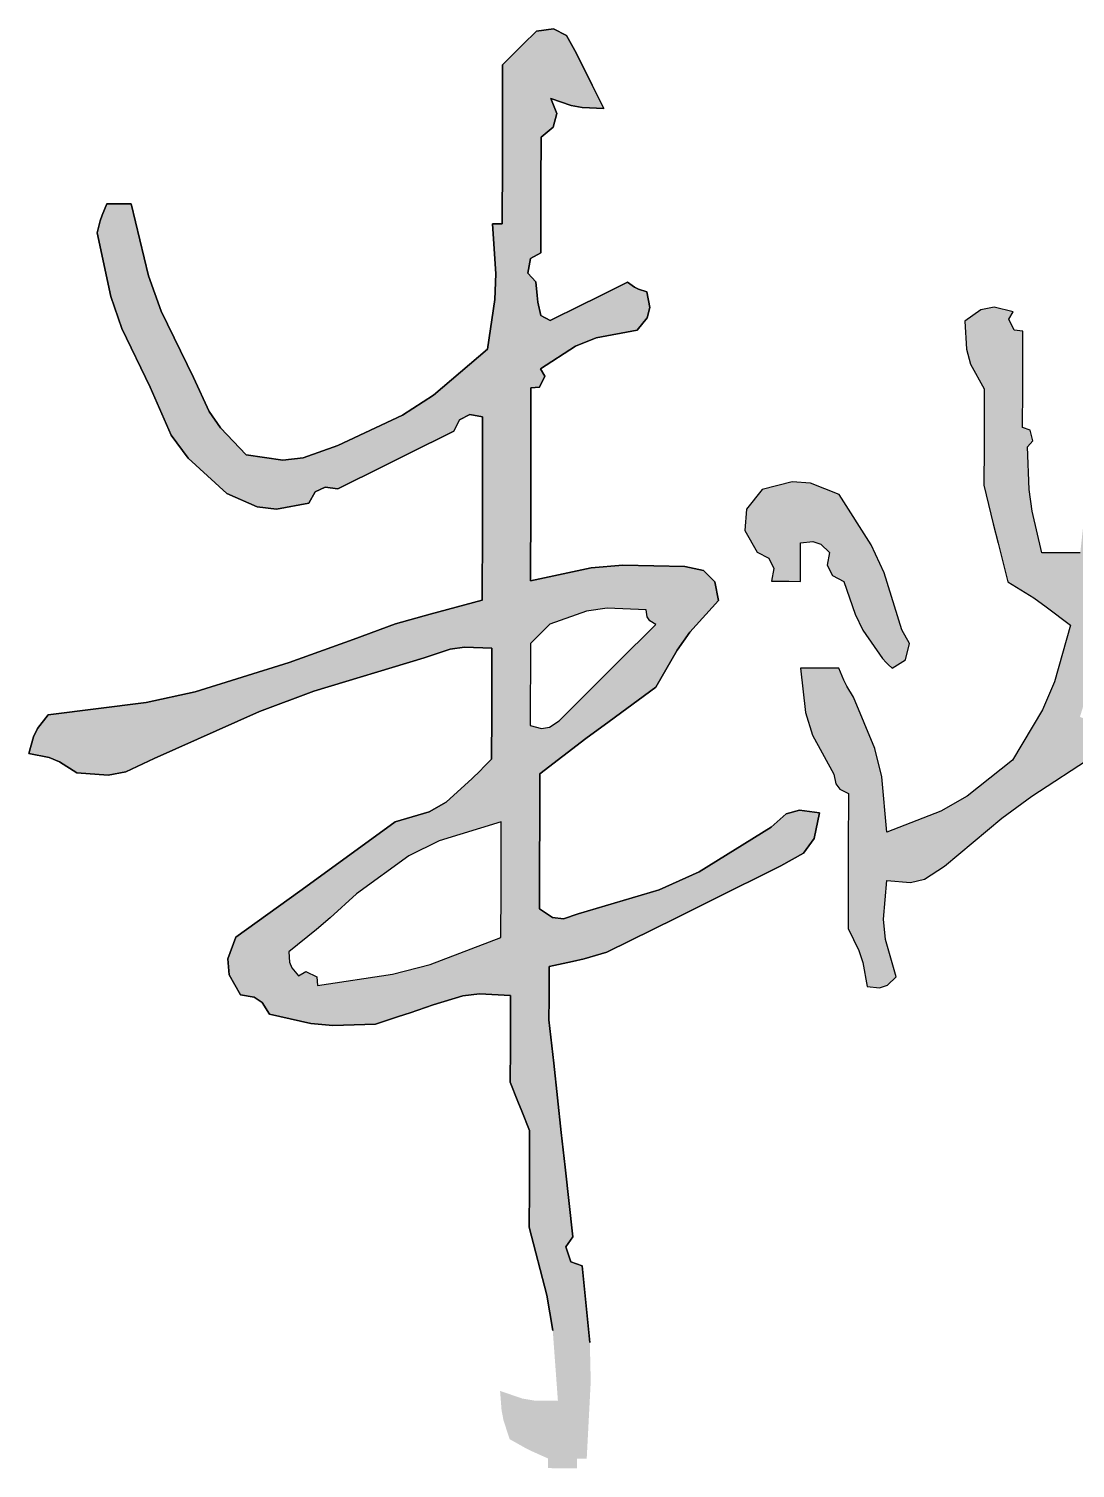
# Model space of a CAD drawing. Header units: millimetres. Extents: x -1048436 to -185795, y -983427 to 400387.
# Drawn here: x -622414 to -621805, y -362271 to -361433 of the extents above; entities that cross this region are included whole.
import ezdxf

# ---------------------------------------------------------------- set-up
doc = ezdxf.new("R2010")
doc.units = ezdxf.units.MM
doc.header["$LTSCALE"] = 500

# ---------------------------------------------------------------- blocks, each defined once
blk = doc.blocks.new('A0')
h = blk.add_hatch(color=256)
h.dxf.hatch_style = 1
h.paths.add_polyline_path([(-1069478.1916, -658888.4113), (-1069478.2354, -658888.3674), (-1069478.308, -658888.3528), (-1069478.5484, -658888.3464), (-1069478.6715, -658888.3577), (-1069478.9067, -658888.4078), (-1069478.9062, -658888.1085), (-1069478.9059, -658887.9588), (-1069478.9053, -658887.6595), (-1069478.872, -658887.656), (-1069478.8507, -658887.6135), (-1069478.8678, -658887.5847), (-1069478.7325, -658887.4971), (-1069478.6518, -658887.465), (-1069478.4933, -658887.4358), (-1069478.4542, -658887.388), (-1069478.4439, -658887.3468), (-1069478.4556, -658887.2862), (-1069478.4875, -658887.2759), (-1069478.5031, -658887.268), (-1069478.5304, -658887.2486), (-1069478.6502, -658887.3083), (-1069478.7101, -658887.3381), (-1069478.83, -658887.3977), (-1069478.8449, -658887.3902), (-1069478.8524, -658887.3864), (-1069478.8674, -658887.3789), (-1069478.8779, -658887.3271), (-1069478.8816, -658887.3007), (-1069478.8858, -658887.2479), (-1069478.9168, -658887.2146), (-1069478.9071, -658887.1571), (-1069478.8669, -658887.1357), (-1069478.8666, -658886.9561), (-1069478.8664, -658886.8663), (-1069478.866, -658886.6868), (-1069478.8184, -658886.6475), (-1069478.805, -658886.5943), (-1069478.8283, -658886.5372), (-1069478.7492, -658886.5643), (-1069478.7062, -658886.5721), (-1069478.6226, -658886.575), (-1069478.6674, -658886.4851), (-1069478.6897, -658886.4402), (-1069478.7344, -658886.3503), (-1069478.7668, -658886.2917), (-1069478.8176, -658886.2662), (-1069478.884, -658886.2752), (-1069478.9364, -658886.3274), (-1069478.9627, -658886.3536), (-1069479.0152, -658886.4059), (-1069479.0156, -658886.6528), (-1069479.0159, -658886.7763), (-1069479.0163, -658887.0232), (-1069479.0313, -658887.0232), (-1069479.0388, -658887.0232), (-1069479.0538, -658887.0231), (-1069479.0408, -658887.2174), (-1069479.0448, -658887.3169), (-1069479.0734, -658887.5095), (-1069479.2839, -658887.6881), (-1069479.4041, -658887.7653), (-1069479.654, -658887.8825), (-1069479.7886, -658887.9309), (-1069479.868, -658887.9391), (-1069480.0096, -658887.9193), (-1069480.1102, -658887.8144), (-1069480.1534, -658887.7513), (-1069480.2148, -658887.6196), (-1069480.3398, -658887.3619), (-1069480.3893, -658887.224), (-1069480.4567, -658886.9456), (-1069480.4941, -658886.9455), (-1069480.5128, -658886.9455), (-1069480.5502, -658886.9454), (-1069480.5685, -658886.9891), (-1069480.5761, -658887.0118), (-1069480.5878, -658887.0576), (-1069480.5352, -658887.3053), (-1069480.4931, -658887.4285), (-1069480.3832, -658887.6566), (-1069480.3006, -658887.8427), (-1069480.2357, -658887.9323), (-1069480.0847, -658888.0688), (-1069479.9678, -658888.1212), (-1069479.8927, -658888.1302), (-1069479.7667, -658888.1068), (-1069479.742, -658888.0631), (-1069479.7041, -658888.0443), (-1069479.6544, -658888.0509), (-1069479.4746, -658887.9614), (-1069479.3847, -658887.9167), (-1069479.205, -658887.8273), (-1069479.1821, -658887.7826), (-1069479.142, -658887.7627), (-1069479.0926, -658887.7714), (-1069479.0931, -658888.0557), (-1069479.0934, -658888.1979), (-1069479.094, -658888.4822), (-1069479.2289, -658888.5186), (-1069479.2963, -658888.5372), (-1069479.4309, -658888.5751), (-1069479.5952, -658888.6359), (-1069479.6776, -658888.6657), (-1069479.8427, -658888.724), (-1069480.2084, -658888.8384), (-1069480.3984, -658888.8798), (-1069480.7785, -658888.928), (-1069480.8195, -658888.9809), (-1069480.8356, -658889.0131), (-1069480.8536, -658889.0775), (-1069480.7746, -658889.0936), (-1069480.7348, -658889.1096), (-1069480.6667, -658889.1527), (-1069480.5452, -658889.1614), (-1069480.4776, -658889.1489), (-1069480.3673, -658889.0972), (-1069479.9585, -658888.915), (-1069479.7472, -658888.8362), (-1069479.3189, -658888.7063), (-1069479.2184, -658888.673), (-1069479.1626, -658888.6652), (-1069479.0569, -658888.6694), (-1069479.0572, -658888.8415), (-1069479.0574, -658888.9276), (-1069479.0577, -658889.0997), (-1069479.0877, -658889.1295), (-1069479.1027, -658889.1445), (-1069479.1327, -658889.1744), (-1069479.2346, -658889.2665), (-1069479.3006, -658889.3034), (-1069479.4323, -658889.3421), (-1069479.6788, -658889.5224), (-1069479.8024, -658889.612), (-1069480.0506, -658889.7899), (-1069480.0811, -658889.8747), (-1069480.0761, -658889.9358), (-1069480.0323, -658890.0145), (-1069479.979, -658890.0228), (-1069479.9482, -658890.0434), (-1069479.9202, -658890.0895), (-1069479.7586, -658890.1246), (-1069479.6739, -658890.1324), (-1069479.5087, -658890.1277), (-1069479.4188, -658890.098), (-1069479.3739, -658890.0831), (-1069479.284, -658890.0533), (-1069479.1689, -658890.0172), (-1069479.1051, -658890.0094), (-1069478.9847, -658890.0165), (-1069478.9849, -658890.1512), (-1069478.985, -658890.2185), (-1069478.9853, -658890.3532), (-1069478.9555, -658890.4281), (-1069478.9406, -658890.4655), (-1069478.9108, -658890.5404), (-1069478.9111, -658890.6901), (-1069478.9113, -658890.7649), (-1069478.9115, -658890.9146), (-1069478.8431, -658891.179), (-1069478.8206, -658891.3159), (-1069478.8006, -658891.5883), (-1069478.8916, -658891.588), (-1069478.9389, -658891.58), (-1069479.025, -658891.5504), (-1069479.0191, -658891.6265), (-1069479.0115, -658891.665), (-1069478.9879, -658891.7376), (-1069478.9296, -658891.7703), (-1069478.8995, -658891.7854), (-1069478.8384, -658891.8127), (-1069478.8385, -658891.8501), (-1069478.7263, -658891.8503), (-1069478.7262, -658891.8129), (-1069478.7112, -658891.8129), (-1069478.7037, -658891.8129), (-1069478.6888, -658891.813), (-1069478.6732, -658891.514), (-1069478.6767, -658891.3626), (-1069478.706, -658891.0646), (-1069478.7509, -658891.0494), (-1069478.7701, -658890.9913), (-1069478.7432, -658890.9523), (-1069478.7727, -658890.6829), (-1069478.7874, -658890.5482), (-1069478.8168, -658890.2787), (-1069478.8241, -658890.2113), (-1069478.8278, -658890.1777), (-1069478.8352, -658890.1103), (-1069478.835, -658890.028), (-1069478.8349, -658889.9868), (-1069478.8348, -658889.9045), (-1069478.7443, -658889.8851), (-1069478.6993, -658889.8739), (-1069478.6102, -658889.8488), (-1069478.3405, -658889.7147), (-1069478.2057, -658889.6476), (-1069477.9361, -658889.5134), (-1069477.8473, -658889.4637), (-1069477.8063, -658889.4076), (-1069477.786, -658889.3079), (-1069477.8634, -658889.2971), (-1069477.9144, -658889.3123), (-1069477.9732, -658889.3637), (-1069478.2519, -658889.5371), (-1069478.4072, -658889.6066), (-1069478.7221, -658889.699), (-1069478.779, -658889.7191), (-1069478.8217, -658889.7137), (-1069478.8718, -658889.68), (-1069478.8714, -658889.4704), (-1069478.8712, -658889.3657), (-1069478.8708, -658889.1561), (-1069478.6922, -658889.02), (-1069478.6023, -658888.9529), (-1069478.4211, -658888.8203), (-1069478.3385, -658888.6762), (-1069478.2886, -658888.6074), (-1069478.1773, -658888.484)])
h.paths.add_polyline_path([(-1069478.8322, -658888.5763), (-1069478.6898, -658888.5253), (-1069478.6091, -658888.5134), (-1069478.458, -658888.5209), (-1069478.4544, -658888.5476), (-1069478.4439, -658888.5634), (-1069478.4207, -658888.5771), (-1069478.5706, -658888.7264), (-1069478.6456, -658888.8011), (-1069478.7955, -658888.9505), (-1069478.8331, -658888.9761), (-1069478.864, -658888.9812), (-1069478.9078, -658888.969), (-1069478.9076, -658888.8418), (-1069478.9075, -658888.7782), (-1069478.9072, -658888.651), (-1069478.8772, -658888.6211), (-1069478.8622, -658888.6062)], flags=16)
h.paths.add_polyline_path([(-1069479.0208, -658889.3429), (-1069479.0211, -658889.5225), (-1069479.0213, -658889.6123), (-1069479.0216, -658889.7919), (-1069479.2966, -658889.8961), (-1069479.4421, -658889.9341), (-1069479.7329, -658889.9776), (-1069479.7364, -658889.9444), (-1069479.7788, -658889.923), (-1069479.8076, -658889.9401), (-1069479.8334, -658889.9091), (-1069479.8424, -658889.8867), (-1069479.8449, -658889.8465), (-1069479.7372, -658889.7602), (-1069479.6846, -658889.7154), (-1069479.5825, -658889.6225), (-1069479.3795, -658889.4749), (-1069479.2609, -658889.4159)], flags=16)
h = blk.add_hatch(color=256)
h.dxf.hatch_style = 1
h.paths.add_polyline_path([(-1069475.7465, -658889.0873), (-1069475.7871, -658889.0409), (-1069475.7979, -658888.9976), (-1069475.7836, -658888.9376), (-1069475.7535, -658888.8778), (-1069475.7385, -658888.8479), (-1069475.7085, -658888.788), (-1069475.6608, -658888.7833), (-1069475.6207, -658888.8155), (-1069475.6151, -658888.8631), (-1069475.5686, -658889.0238), (-1069475.5289, -658889.1035), (-1069475.4287, -658889.2376), (-1069475.429, -658889.3872), (-1069475.4291, -658889.4621), (-1069475.4294, -658889.6117), (-1069475.3962, -658889.6154), (-1069475.375, -658889.6579), (-1069475.3922, -658889.6866), (-1069475.3473, -658889.6867), (-1069475.3248, -658889.6867), (-1069475.2799, -658889.6868), (-1069475.2345, -658889.544), (-1069475.2301, -658889.4594), (-1069475.2605, -658889.3127), (-1069475.3209, -658889.0741), (-1069475.3625, -658888.9561), (-1069475.4652, -658888.7324), (-1069475.5175, -658888.6799), (-1069475.5436, -658888.6537), (-1069475.5959, -658888.6012), (-1069475.6726, -658888.5948), (-1069475.729, -658888.626), (-1069475.7644, -658888.6944), (-1069475.8267, -658888.8211), (-1069475.865, -658888.8822), (-1069475.9521, -658888.9934), (-1069476.0712, -658889.0298), (-1069476.1314, -658889.0683), (-1069476.2143, -658889.1612), (-1069476.2917, -658889.1504), (-1069476.3426, -658889.1656), (-1069476.4015, -658889.217), (-1069476.4329, -658889.2216), (-1069476.4622, -658889.1922), (-1069476.4575, -658889.1608), (-1069476.4091, -658889.076), (-1069476.4153, -658888.9941), (-1069476.4757, -658888.9175), (-1069476.4981, -658888.895), (-1069476.5093, -658888.8838), (-1069476.5317, -658888.8613), (-1069476.5896, -658888.8399), (-1069476.6403, -658888.8525), (-1069476.6815, -658888.8984), (-1069476.6986, -658888.9349), (-1069476.7376, -658888.9504), (-1069476.7751, -658888.9357), (-1069476.702, -658888.6957), (-1069476.6643, -658888.576), (-1069476.5869, -658888.3374), (-1069476.5038, -658888.2634), (-1069476.4655, -658888.2214), (-1069476.3994, -658888.132), (-1069476.3759, -658887.9702), (-1069476.3525, -658887.8888), (-1069476.2864, -658887.7393), (-1069476.286, -658887.5298), (-1069476.2858, -658887.425), (-1069476.2854, -658887.2155), (-1069476.312, -658887.1786), (-1069476.3604, -658887.1704), (-1069476.3976, -658887.1966), (-1069476.4173, -658887.2203), (-1069476.444, -658887.2269), (-1069476.4725, -658887.2151), (-1069476.5017, -658887.319), (-1069476.5377, -658887.3727), (-1069476.6226, -658887.4394), (-1069476.6446, -658887.651), (-1069476.6638, -658887.7569), (-1069476.7171, -658887.963), (-1069476.7476, -658888.0961), (-1069476.759, -658888.1639), (-1069476.7739, -658888.2996), (-1069476.8337, -658888.2995), (-1069476.8637, -658888.2994), (-1069476.9235, -658888.2993), (-1069476.9603, -658888.1373), (-1069476.9716, -658888.0536), (-1069476.9789, -658887.8876), (-1069476.9583, -658887.8646), (-1069476.9685, -658887.8235), (-1069476.9974, -658887.8128), (-1069476.9971, -658887.6631), (-1069476.997, -658887.5883), (-1069476.9967, -658887.4386), (-1069477.03, -658887.435), (-1069477.0511, -658887.3925), (-1069477.034, -658887.3637), (-1069477.1082, -658887.346), (-1069477.1592, -658887.3561), (-1069477.2211, -658887.4008), (-1069477.2156, -658887.5096), (-1069477.1992, -658887.5673), (-1069477.1468, -658887.6628), (-1069477.1471, -658887.8125), (-1069477.1472, -658887.8873), (-1069477.1475, -658888.037), (-1069477.1113, -658888.187), (-1069477.0928, -658888.2618), (-1069477.0547, -658888.4113), (-1069476.9545, -658888.4743), (-1069476.9058, -658888.5082), (-1069476.8118, -658888.5802), (-1069476.8733, -658888.7997), (-1069476.92, -658888.9081), (-1069477.0373, -658889.1035), (-1069477.2132, -658889.2432), (-1069477.315, -658889.3017), (-1069477.5243, -658889.3832), (-1069477.5442, -658889.1682), (-1069477.5714, -658889.0586), (-1069477.6542, -658888.8592), (-1069477.6798, -658888.816), (-1069477.6911, -658888.7933), (-1069477.7101, -658888.7468), (-1069477.77, -658888.7467), (-1069477.7999, -658888.7466), (-1069477.8598, -658888.7465), (-1069477.8403, -658888.9182), (-1069477.8123, -658889.0067), (-1069477.7296, -658889.1583), (-1069477.7228, -658889.1951), (-1069477.707, -658889.2163), (-1069477.6736, -658889.2333), (-1069477.674, -658889.4428), (-1069477.6742, -658889.5476), (-1069477.6746, -658889.7571), (-1069477.633, -658889.8421), (-1069477.6176, -658889.8887), (-1069477.6002, -658889.9817), (-1069477.5532, -658889.9871), (-1069477.5224, -658889.9769), (-1069477.4879, -658889.9445), (-1069477.5291, -658889.7998), (-1069477.5369, -658889.7202), (-1069477.5246, -658889.5703), (-1069477.4324, -658889.578), (-1069477.3779, -658889.5645), (-1069477.3, -658889.5146), (-1069477.0786, -658889.3291), (-1069476.9616, -658889.2426), (-1069476.7193, -658889.0854), (-1069476.6865, -658889.1142), (-1069476.6666, -658889.1262), (-1069476.6258, -658889.1417), (-1069476.6511, -658889.2459), (-1069476.6753, -658889.2982), (-1069476.7385, -658889.3847), (-1069476.7562, -658889.459), (-1069476.7461, -658889.51), (-1069476.7015, -658889.5719), (-1069476.6234, -658889.5744), (-1069476.5783, -658889.5609), (-1069476.5143, -658889.5161), (-1069476.4185, -658889.4408), (-1069476.373, -658889.3993), (-1069476.2894, -658889.3107), (-1069476.2445, -658889.3108), (-1069476.2221, -658889.3109), (-1069476.1772, -658889.311), (-1069476.1687, -658889.3604), (-1069476.1887, -658889.4004), (-1069476.2335, -658889.4231), (-1069476.325, -658889.5863), (-1069476.3833, -658889.6637), (-1069476.5148, -658889.7967), (-1069476.5268, -658889.8572), (-1069476.5166, -658889.8985), (-1069476.4777, -658889.9464), (-1069476.4477, -658889.9536), (-1069476.426, -658889.9482), (-1069476.4028, -658889.9279), (-1069476.2154, -658889.7412), (-1069476.1217, -658889.6478), (-1069475.9343, -658889.4611), (-1069475.8356, -658889.3259), (-1069475.796, -658889.2471)])
h.paths.add_polyline_path([(-1069476.4741, -658888.0383), (-1069476.504, -658888.0382), (-1069476.519, -658888.0382), (-1069476.5489, -658888.0381), (-1069476.5459, -658887.8729), (-1069476.5382, -658887.7896), (-1069476.5107, -658887.6266), (-1069476.4762, -658887.5942), (-1069476.4454, -658887.584), (-1069476.3984, -658887.5894), (-1069476.4147, -658887.7708), (-1069476.43, -658887.8616)], flags=16)
h = blk.add_hatch(color=256)
h.dxf.hatch_style = 1
h.paths.add_polyline_path([(-1069477.7088, -658888.0733), (-1069477.8201, -658888.0286), (-1069477.892, -658888.0239), (-1069478.0081, -658888.0541), (-1069478.0693, -658888.13), (-1069478.0758, -658888.2126), (-1069478.0273, -658888.2972), (-1069477.9826, -658888.3201), (-1069477.9627, -658888.3601), (-1069477.9714, -658888.4096), (-1069477.9265, -658888.4097), (-1069477.904, -658888.4097), (-1069477.8591, -658888.4098), (-1069477.859, -658888.3499), (-1069477.859, -658888.32), (-1069477.8588, -658888.2601), (-1069477.8118, -658888.2549), (-1069477.781, -658888.2652), (-1069477.7467, -658888.2977), (-1069477.7553, -658888.3472), (-1069477.7354, -658888.3872), (-1069477.6908, -658888.4101), (-1069477.6478, -658888.5369), (-1069477.6169, -658888.599), (-1069477.5417, -658888.7097), (-1069477.5267, -658888.7247), (-1069477.5193, -658888.7322), (-1069477.5043, -658888.7472), (-1069477.4522, -658888.7141), (-1069477.4365, -658888.6514), (-1069477.4666, -658888.5976), (-1069477.5344, -658888.3768), (-1069477.5846, -658888.2681)])
for p, q in [((-1069478.884, -658886.2752), (-1069478.9364, -658886.3274)), ((-1069478.9364, -658886.3274), (-1069478.884, -658886.2752)), ((-1069478.8176, -658886.2662), (-1069478.884, -658886.2752)), ((-1069478.884, -658886.2752), (-1069478.8176, -658886.2662)), ((-1069478.7668, -658886.2917), (-1069478.8176, -658886.2662)), ((-1069478.8176, -658886.2662), (-1069478.7668, -658886.2917)), ((-1069478.7344, -658886.3503), (-1069478.7668, -658886.2917)), ((-1069478.7668, -658886.2917), (-1069478.7344, -658886.3503)), ((-1069478.9627, -658886.3536), (-1069479.0152, -658886.4059)), ((-1069479.0152, -658886.4059), (-1069478.9627, -658886.3536)), ((-1069478.9364, -658886.3274), (-1069478.9627, -658886.3536)), ((-1069478.9627, -658886.3536), (-1069478.9364, -658886.3274)), ((-1069478.6897, -658886.4402), (-1069478.7344, -658886.3503)), ((-1069478.7344, -658886.3503), (-1069478.6897, -658886.4402)), ((-1069479.0152, -658886.4059), (-1069479.0156, -658886.6528)), ((-1069479.0156, -658886.6528), (-1069479.0152, -658886.4059)), ((-1069478.6674, -658886.4851), (-1069478.6897, -658886.4402)), ((-1069478.6897, -658886.4402), (-1069478.6674, -658886.4851)), ((-1069478.6226, -658886.575), (-1069478.6674, -658886.4851)), ((-1069478.6674, -658886.4851), (-1069478.6226, -658886.575)), ((-1069478.805, -658886.5943), (-1069478.8283, -658886.5372)), ((-1069478.8283, -658886.5372), (-1069478.7492, -658886.5643)), ((-1069478.7492, -658886.5643), (-1069478.8283, -658886.5372)), ((-1069478.8283, -658886.5372), (-1069478.805, -658886.5943)), ((-1069478.8184, -658886.6475), (-1069478.805, -658886.5943)), ((-1069478.805, -658886.5943), (-1069478.8184, -658886.6475)), ((-1069478.7492, -658886.5643), (-1069478.7062, -658886.5721)), ((-1069478.7062, -658886.5721), (-1069478.7492, -658886.5643)), ((-1069478.7062, -658886.5721), (-1069478.6226, -658886.575)), ((-1069478.6226, -658886.575), (-1069478.7062, -658886.5721)), ((-1069479.0156, -658886.6528), (-1069479.0159, -658886.7763)), ((-1069479.0159, -658886.7763), (-1069479.0156, -658886.6528)), ((-1069478.866, -658886.6868), (-1069478.8184, -658886.6475)), ((-1069478.8184, -658886.6475), (-1069478.866, -658886.6868)), ((-1069478.8664, -658886.8663), (-1069478.866, -658886.6868)), ((-1069478.866, -658886.6868), (-1069478.8664, -658886.8663)), ((-1069479.0159, -658886.7763), (-1069479.0163, -658887.0232)), ((-1069479.0163, -658887.0232), (-1069479.0159, -658886.7763)), ((-1069478.8666, -658886.9561), (-1069478.8664, -658886.8663)), ((-1069478.8664, -658886.8663), (-1069478.8666, -658886.9561)), ((-1069480.5502, -658886.9454), (-1069480.5685, -658886.9891)), ((-1069480.5685, -658886.9891), (-1069480.5502, -658886.9454)), ((-1069480.5128, -658886.9455), (-1069480.5502, -658886.9454)), ((-1069480.5502, -658886.9454), (-1069480.5128, -658886.9455)), ((-1069480.4941, -658886.9455), (-1069480.5128, -658886.9455)), ((-1069480.5128, -658886.9455), (-1069480.4941, -658886.9455)), ((-1069480.4567, -658886.9456), (-1069480.4941, -658886.9455)), ((-1069480.4941, -658886.9455), (-1069480.4567, -658886.9456)), ((-1069480.3893, -658887.224), (-1069480.4567, -658886.9456)), ((-1069480.4567, -658886.9456), (-1069480.3893, -658887.224)), ((-1069478.8669, -658887.1357), (-1069478.8666, -658886.9561)), ((-1069478.8666, -658886.9561), (-1069478.8669, -658887.1357)), ((-1069480.5761, -658887.0118), (-1069480.5878, -658887.0576)), ((-1069480.5878, -658887.0576), (-1069480.5761, -658887.0118)), ((-1069480.5685, -658886.9891), (-1069480.5761, -658887.0118)), ((-1069480.5761, -658887.0118), (-1069480.5685, -658886.9891)), ((-1069479.0388, -658887.0232), (-1069479.0538, -658887.0231)), ((-1069479.0538, -658887.0231), (-1069479.0408, -658887.2174)), ((-1069479.0408, -658887.2174), (-1069479.0538, -658887.0231)), ((-1069479.0538, -658887.0231), (-1069479.0388, -658887.0232)), ((-1069479.0313, -658887.0232), (-1069479.0388, -658887.0232)), ((-1069479.0388, -658887.0232), (-1069479.0313, -658887.0232)), ((-1069479.0163, -658887.0232), (-1069479.0313, -658887.0232)), ((-1069479.0313, -658887.0232), (-1069479.0163, -658887.0232)), ((-1069480.5878, -658887.0576), (-1069480.5352, -658887.3053)), ((-1069480.5352, -658887.3053), (-1069480.5878, -658887.0576)), ((-1069478.9071, -658887.1571), (-1069478.8669, -658887.1357)), ((-1069478.8669, -658887.1357), (-1069478.9071, -658887.1571)), ((-1069478.9168, -658887.2146), (-1069478.9071, -658887.1571)), ((-1069478.9071, -658887.1571), (-1069478.9168, -658887.2146)), ((-1069480.3398, -658887.3619), (-1069480.3893, -658887.224)), ((-1069480.3893, -658887.224), (-1069480.3398, -658887.3619)), ((-1069479.0408, -658887.2174), (-1069479.0448, -658887.3169)), ((-1069479.0448, -658887.3169), (-1069479.0408, -658887.2174)), ((-1069478.8858, -658887.2479), (-1069478.9168, -658887.2146)), ((-1069478.9168, -658887.2146), (-1069478.8858, -658887.2479)), ((-1069478.8816, -658887.3007), (-1069478.8858, -658887.2479)), ((-1069478.8858, -658887.2479), (-1069478.8816, -658887.3007)), ((-1069478.5304, -658887.2486), (-1069478.6502, -658887.3083)), ((-1069478.6502, -658887.3083), (-1069478.5304, -658887.2486)), ((-1069478.5031, -658887.268), (-1069478.5304, -658887.2486)), ((-1069478.5304, -658887.2486), (-1069478.5031, -658887.268)), ((-1069480.5352, -658887.3053), (-1069480.4931, -658887.4285)), ((-1069480.4931, -658887.4285), (-1069480.5352, -658887.3053)), ((-1069479.0448, -658887.3169), (-1069479.0734, -658887.5095)), ((-1069479.0734, -658887.5095), (-1069479.0448, -658887.3169)), ((-1069478.8779, -658887.3271), (-1069478.8816, -658887.3007)), ((-1069478.8816, -658887.3007), (-1069478.8779, -658887.3271)), ((-1069478.6502, -658887.3083), (-1069478.7101, -658887.3381)), ((-1069478.7101, -658887.3381), (-1069478.6502, -658887.3083)), ((-1069478.4875, -658887.2759), (-1069478.5031, -658887.268)), ((-1069478.5031, -658887.268), (-1069478.4875, -658887.2759)), ((-1069478.4556, -658887.2862), (-1069478.4875, -658887.2759)), ((-1069478.4875, -658887.2759), (-1069478.4556, -658887.2862)), ((-1069478.4439, -658887.3468), (-1069478.4556, -658887.2862)), ((-1069478.4556, -658887.2862), (-1069478.4439, -658887.3468)), ((-1069480.2148, -658887.6196), (-1069480.3398, -658887.3619)), ((-1069480.3398, -658887.3619), (-1069480.2148, -658887.6196)), ((-1069478.8674, -658887.3789), (-1069478.8779, -658887.3271)), ((-1069478.8779, -658887.3271), (-1069478.8674, -658887.3789)), ((-1069478.8524, -658887.3864), (-1069478.8674, -658887.3789)), ((-1069478.8674, -658887.3789), (-1069478.8524, -658887.3864)), ((-1069478.7101, -658887.3381), (-1069478.83, -658887.3977)), ((-1069478.83, -658887.3977), (-1069478.7101, -658887.3381)), ((-1069478.4542, -658887.388), (-1069478.4439, -658887.3468)), ((-1069478.4439, -658887.3468), (-1069478.4542, -658887.388)), ((-1069477.1592, -658887.3561), (-1069477.2211, -658887.4008)), ((-1069477.1082, -658887.346), (-1069477.1592, -658887.3561)), ((-1069477.034, -658887.3637), (-1069477.1082, -658887.346)), ((-1069477.0511, -658887.3925), (-1069477.034, -658887.3637)), ((-1069480.4931, -658887.4285), (-1069480.3832, -658887.6566)), ((-1069480.3832, -658887.6566), (-1069480.4931, -658887.4285)), ((-1069478.8449, -658887.3902), (-1069478.8524, -658887.3864)), ((-1069478.8524, -658887.3864), (-1069478.8449, -658887.3902)), ((-1069478.83, -658887.3977), (-1069478.8449, -658887.3902)), ((-1069478.8449, -658887.3902), (-1069478.83, -658887.3977)), ((-1069478.4933, -658887.4358), (-1069478.4542, -658887.388)), ((-1069478.4542, -658887.388), (-1069478.4933, -658887.4358)), ((-1069477.2211, -658887.4008), (-1069477.2156, -658887.5096)), ((-1069477.03, -658887.435), (-1069477.0511, -658887.3925)), ((-1069478.7325, -658887.4971), (-1069478.6518, -658887.465)), ((-1069478.6518, -658887.465), (-1069478.7325, -658887.4971)), ((-1069478.6518, -658887.465), (-1069478.4933, -658887.4358)), ((-1069478.4933, -658887.4358), (-1069478.6518, -658887.465)), ((-1069476.9967, -658887.4386), (-1069477.03, -658887.435)), ((-1069476.997, -658887.5883), (-1069476.9967, -658887.4386)), ((-1069479.0734, -658887.5095), (-1069479.2839, -658887.6881)), ((-1069479.2839, -658887.6881), (-1069479.0734, -658887.5095)), ((-1069478.8678, -658887.5847), (-1069478.7325, -658887.4971)), ((-1069478.7325, -658887.4971), (-1069478.8678, -658887.5847)), ((-1069477.2156, -658887.5096), (-1069477.1992, -658887.5673)), ((-1069478.8507, -658887.6135), (-1069478.8678, -658887.5847)), ((-1069478.8678, -658887.5847), (-1069478.8507, -658887.6135)), ((-1069477.1992, -658887.5673), (-1069477.1468, -658887.6628)), ((-1069476.9971, -658887.6631), (-1069476.997, -658887.5883)), ((-1069480.3832, -658887.6566), (-1069480.3006, -658887.8427)), ((-1069480.3006, -658887.8427), (-1069480.3832, -658887.6566)), ((-1069480.1534, -658887.7513), (-1069480.2148, -658887.6196)), ((-1069480.2148, -658887.6196), (-1069480.1534, -658887.7513)), ((-1069478.9053, -658887.6595), (-1069478.872, -658887.656)), ((-1069478.872, -658887.656), (-1069478.9053, -658887.6595)), ((-1069478.872, -658887.656), (-1069478.8507, -658887.6135)), ((-1069478.8507, -658887.6135), (-1069478.872, -658887.656)), ((-1069479.2839, -658887.6881), (-1069479.4041, -658887.7653)), ((-1069479.4041, -658887.7653), (-1069479.2839, -658887.6881)), ((-1069478.9059, -658887.9588), (-1069478.9053, -658887.6595)), ((-1069478.9053, -658887.6595), (-1069478.9059, -658887.9588)), ((-1069477.1468, -658887.6628), (-1069477.1471, -658887.8125)), ((-1069476.9974, -658887.8128), (-1069476.9971, -658887.6631)), ((-1069480.1102, -658887.8144), (-1069480.1534, -658887.7513)), ((-1069480.1534, -658887.7513), (-1069480.1102, -658887.8144)), ((-1069479.4041, -658887.7653), (-1069479.654, -658887.8825)), ((-1069479.654, -658887.8825), (-1069479.4041, -658887.7653)), ((-1069479.1821, -658887.7826), (-1069479.142, -658887.7627)), ((-1069479.142, -658887.7627), (-1069479.1821, -658887.7826)), ((-1069479.142, -658887.7627), (-1069479.0926, -658887.7714)), ((-1069479.0926, -658887.7714), (-1069479.142, -658887.7627)), ((-1069480.0096, -658887.9193), (-1069480.1102, -658887.8144)), ((-1069480.1102, -658887.8144), (-1069480.0096, -658887.9193)), ((-1069479.205, -658887.8273), (-1069479.1821, -658887.7826)), ((-1069479.1821, -658887.7826), (-1069479.205, -658887.8273)), ((-1069479.0926, -658887.7714), (-1069479.0931, -658888.0557)), ((-1069479.0931, -658888.0557), (-1069479.0926, -658887.7714)), ((-1069477.1471, -658887.8125), (-1069477.1472, -658887.8873)), ((-1069476.9685, -658887.8235), (-1069476.9974, -658887.8128)), ((-1069476.9583, -658887.8646), (-1069476.9685, -658887.8235)), ((-1069480.3006, -658887.8427), (-1069480.2357, -658887.9323)), ((-1069480.2357, -658887.9323), (-1069480.3006, -658887.8427)), ((-1069479.3847, -658887.9167), (-1069479.205, -658887.8273)), ((-1069479.205, -658887.8273), (-1069479.3847, -658887.9167)), ((-1069476.9789, -658887.8876), (-1069476.9583, -658887.8646)), ((-1069480.2357, -658887.9323), (-1069480.0847, -658888.0688)), ((-1069480.0847, -658888.0688), (-1069480.2357, -658887.9323)), ((-1069479.868, -658887.9391), (-1069480.0096, -658887.9193)), ((-1069480.0096, -658887.9193), (-1069479.868, -658887.9391)), ((-1069479.7886, -658887.9309), (-1069479.868, -658887.9391)), ((-1069479.868, -658887.9391), (-1069479.7886, -658887.9309)), ((-1069479.654, -658887.8825), (-1069479.7886, -658887.9309)), ((-1069479.7886, -658887.9309), (-1069479.654, -658887.8825)), ((-1069479.4746, -658887.9614), (-1069479.3847, -658887.9167)), ((-1069479.3847, -658887.9167), (-1069479.4746, -658887.9614)), ((-1069477.1472, -658887.8873), (-1069477.1475, -658888.037)), ((-1069476.9716, -658888.0536), (-1069476.9789, -658887.8876)), ((-1069479.6544, -658888.0509), (-1069479.4746, -658887.9614)), ((-1069479.4746, -658887.9614), (-1069479.6544, -658888.0509)), ((-1069478.9062, -658888.1085), (-1069478.9059, -658887.9588)), ((-1069478.9059, -658887.9588), (-1069478.9062, -658888.1085)), ((-1069479.742, -658888.0631), (-1069479.7041, -658888.0443)), ((-1069479.7041, -658888.0443), (-1069479.742, -658888.0631)), ((-1069479.7041, -658888.0443), (-1069479.6544, -658888.0509)), ((-1069479.6544, -658888.0509), (-1069479.7041, -658888.0443)), ((-1069477.892, -658888.0239), (-1069478.0081, -658888.0541)), ((-1069477.8201, -658888.0286), (-1069477.892, -658888.0239)), ((-1069477.7088, -658888.0733), (-1069477.8201, -658888.0286)), ((-1069477.1475, -658888.037), (-1069477.1113, -658888.187)), ((-1069480.0847, -658888.0688), (-1069479.9678, -658888.1212)), ((-1069479.9678, -658888.1212), (-1069480.0847, -658888.0688)), ((-1069479.7667, -658888.1068), (-1069479.742, -658888.0631)), ((-1069479.742, -658888.0631), (-1069479.7667, -658888.1068)), ((-1069479.0931, -658888.0557), (-1069479.0934, -658888.1979)), ((-1069479.0934, -658888.1979), (-1069479.0931, -658888.0557)), ((-1069478.0081, -658888.0541), (-1069478.0693, -658888.13)), ((-1069477.5846, -658888.2681), (-1069477.7088, -658888.0733)), ((-1069476.9603, -658888.1373), (-1069476.9716, -658888.0536)), ((-1069479.9678, -658888.1212), (-1069479.8927, -658888.1302)), ((-1069479.8927, -658888.1302), (-1069479.9678, -658888.1212)), ((-1069479.8927, -658888.1302), (-1069479.7667, -658888.1068)), ((-1069479.7667, -658888.1068), (-1069479.8927, -658888.1302)), ((-1069478.9067, -658888.4078), (-1069478.9062, -658888.1085)), ((-1069478.9062, -658888.1085), (-1069478.9067, -658888.4078)), ((-1069478.0693, -658888.13), (-1069478.0758, -658888.2126)), ((-1069476.9235, -658888.2993), (-1069476.9603, -658888.1373)), ((-1069479.0934, -658888.1979), (-1069479.094, -658888.4822)), ((-1069479.094, -658888.4822), (-1069479.0934, -658888.1979)), ((-1069478.0758, -658888.2126), (-1069478.0273, -658888.2972)), ((-1069477.1113, -658888.187), (-1069477.0928, -658888.2618)), ((-1069477.859, -658888.32), (-1069477.8588, -658888.2601)), ((-1069477.8588, -658888.2601), (-1069477.8118, -658888.2549)), ((-1069477.8118, -658888.2549), (-1069477.781, -658888.2652)), ((-1069477.781, -658888.2652), (-1069477.7467, -658888.2977)), ((-1069477.5344, -658888.3768), (-1069477.5846, -658888.2681)), ((-1069477.0928, -658888.2618), (-1069477.0547, -658888.4113)), ((-1069478.0273, -658888.2972), (-1069477.9826, -658888.3201)), ((-1069477.9826, -658888.3201), (-1069477.9627, -658888.3601)), ((-1069477.859, -658888.3499), (-1069477.859, -658888.32)), ((-1069477.7467, -658888.2977), (-1069477.7553, -658888.3472)), ((-1069476.8637, -658888.2994), (-1069476.9235, -658888.2993)), ((-1069476.8337, -658888.2995), (-1069476.8637, -658888.2994)), ((-1069476.7739, -658888.2996), (-1069476.8337, -658888.2995)), ((-1069478.6715, -658888.3577), (-1069478.9067, -658888.4078)), ((-1069478.9067, -658888.4078), (-1069478.6715, -658888.3577)), ((-1069478.5484, -658888.3464), (-1069478.6715, -658888.3577)), ((-1069478.6715, -658888.3577), (-1069478.5484, -658888.3464)), ((-1069478.308, -658888.3528), (-1069478.5484, -658888.3464)), ((-1069478.5484, -658888.3464), (-1069478.308, -658888.3528)), ((-1069478.2354, -658888.3674), (-1069478.308, -658888.3528)), ((-1069478.308, -658888.3528), (-1069478.2354, -658888.3674)), ((-1069478.1916, -658888.4113), (-1069478.2354, -658888.3674)), ((-1069478.2354, -658888.3674), (-1069478.1916, -658888.4113)), ((-1069477.9627, -658888.3601), (-1069477.9714, -658888.4096)), ((-1069477.8591, -658888.4098), (-1069477.859, -658888.3499)), ((-1069477.7553, -658888.3472), (-1069477.7354, -658888.3872)), ((-1069477.4666, -658888.5976), (-1069477.5344, -658888.3768)), ((-1069478.1773, -658888.484), (-1069478.1916, -658888.4113)), ((-1069478.1916, -658888.4113), (-1069478.1773, -658888.484)), ((-1069477.9714, -658888.4096), (-1069477.9265, -658888.4097)), ((-1069477.9265, -658888.4097), (-1069477.904, -658888.4097)), ((-1069477.904, -658888.4097), (-1069477.8591, -658888.4098)), ((-1069477.7354, -658888.3872), (-1069477.6908, -658888.4101)), ((-1069477.6908, -658888.4101), (-1069477.6478, -658888.5369)), ((-1069477.0547, -658888.4113), (-1069476.9545, -658888.4743)), ((-1069479.094, -658888.4822), (-1069479.2289, -658888.5186)), ((-1069479.2289, -658888.5186), (-1069479.094, -658888.4822)), ((-1069478.2886, -658888.6074), (-1069478.1773, -658888.484)), ((-1069478.1773, -658888.484), (-1069478.2886, -658888.6074)), ((-1069476.9545, -658888.4743), (-1069476.9058, -658888.5082)), ((-1069479.2963, -658888.5372), (-1069479.4309, -658888.5751)), ((-1069479.4309, -658888.5751), (-1069479.2963, -658888.5372)), ((-1069479.2289, -658888.5186), (-1069479.2963, -658888.5372)), ((-1069479.2963, -658888.5372), (-1069479.2289, -658888.5186)), ((-1069478.6898, -658888.5253), (-1069478.8322, -658888.5763)), ((-1069478.6091, -658888.5134), (-1069478.6898, -658888.5253)), ((-1069478.458, -658888.5209), (-1069478.6091, -658888.5134)), ((-1069478.4544, -658888.5476), (-1069478.458, -658888.5209)), ((-1069478.4439, -658888.5634), (-1069478.4544, -658888.5476)), ((-1069477.6478, -658888.5369), (-1069477.6169, -658888.599)), ((-1069476.9058, -658888.5082), (-1069476.8118, -658888.5802)), ((-1069479.4309, -658888.5751), (-1069479.5952, -658888.6359)), ((-1069479.5952, -658888.6359), (-1069479.4309, -658888.5751)), ((-1069478.8622, -658888.6062), (-1069478.8772, -658888.6211)), ((-1069478.8322, -658888.5763), (-1069478.8622, -658888.6062)), ((-1069478.5706, -658888.7264), (-1069478.4207, -658888.5771)), ((-1069478.4207, -658888.5771), (-1069478.4439, -658888.5634)), ((-1069478.3385, -658888.6762), (-1069478.2886, -658888.6074)), ((-1069478.2886, -658888.6074), (-1069478.3385, -658888.6762)), ((-1069477.6169, -658888.599), (-1069477.5417, -658888.7097)), ((-1069477.4365, -658888.6514), (-1069477.4666, -658888.5976)), ((-1069476.8118, -658888.5802), (-1069476.8733, -658888.7997)), ((-1069479.5952, -658888.6359), (-1069479.6776, -658888.6657)), ((-1069479.6776, -658888.6657), (-1069479.5952, -658888.6359)), ((-1069478.9072, -658888.651), (-1069478.9075, -658888.7782)), ((-1069478.8772, -658888.6211), (-1069478.9072, -658888.651)), ((-1069477.4522, -658888.7141), (-1069477.4365, -658888.6514)), ((-1069479.6776, -658888.6657), (-1069479.8427, -658888.724)), ((-1069479.8427, -658888.724), (-1069479.6776, -658888.6657)), ((-1069479.7472, -658888.8362), (-1069479.3189, -658888.7063)), ((-1069479.3189, -658888.7063), (-1069479.7472, -658888.8362)), ((-1069479.3189, -658888.7063), (-1069479.2184, -658888.673)), ((-1069479.2184, -658888.673), (-1069479.3189, -658888.7063)), ((-1069479.2184, -658888.673), (-1069479.1626, -658888.6652)), ((-1069479.1626, -658888.6652), (-1069479.2184, -658888.673)), ((-1069479.1626, -658888.6652), (-1069479.0569, -658888.6694)), ((-1069479.0569, -658888.6694), (-1069479.1626, -658888.6652)), ((-1069479.0569, -658888.6694), (-1069479.0572, -658888.8415)), ((-1069479.0572, -658888.8415), (-1069479.0569, -658888.6694)), ((-1069478.4211, -658888.8203), (-1069478.3385, -658888.6762)), ((-1069478.3385, -658888.6762), (-1069478.4211, -658888.8203)), ((-1069477.5417, -658888.7097), (-1069477.5267, -658888.7247)), ((-1069477.5043, -658888.7472), (-1069477.4522, -658888.7141)), ((-1069479.8427, -658888.724), (-1069480.2084, -658888.8384)), ((-1069480.2084, -658888.8384), (-1069479.8427, -658888.724)), ((-1069478.6456, -658888.8011), (-1069478.5706, -658888.7264)), ((-1069477.7999, -658888.7466), (-1069477.8598, -658888.7465)), ((-1069477.8598, -658888.7465), (-1069477.8403, -658888.9182)), ((-1069477.77, -658888.7467), (-1069477.7999, -658888.7466)), ((-1069477.7101, -658888.7468), (-1069477.77, -658888.7467)), ((-1069477.6911, -658888.7933), (-1069477.7101, -658888.7468)), ((-1069477.5267, -658888.7247), (-1069477.5193, -658888.7322)), ((-1069477.5193, -658888.7322), (-1069477.5043, -658888.7472)), ((-1069478.9075, -658888.7782), (-1069478.9076, -658888.8418)), ((-1069478.7955, -658888.9505), (-1069478.6456, -658888.8011)), ((-1069478.6023, -658888.9529), (-1069478.4211, -658888.8203)), ((-1069478.4211, -658888.8203), (-1069478.6023, -658888.9529)), ((-1069477.6798, -658888.816), (-1069477.6911, -658888.7933)), ((-1069477.6542, -658888.8592), (-1069477.6798, -658888.816)), ((-1069476.8733, -658888.7997), (-1069476.92, -658888.9081)), ((-1069480.3984, -658888.8798), (-1069480.7785, -658888.928)), ((-1069480.7785, -658888.928), (-1069480.3984, -658888.8798)), ((-1069480.2084, -658888.8384), (-1069480.3984, -658888.8798)), ((-1069480.3984, -658888.8798), (-1069480.2084, -658888.8384)), ((-1069479.9585, -658888.915), (-1069479.7472, -658888.8362)), ((-1069479.7472, -658888.8362), (-1069479.9585, -658888.915)), ((-1069479.0572, -658888.8415), (-1069479.0574, -658888.9276)), ((-1069479.0574, -658888.9276), (-1069479.0572, -658888.8415)), ((-1069478.9076, -658888.8418), (-1069478.9078, -658888.969)), ((-1069477.5714, -658889.0586), (-1069477.6542, -658888.8592)), ((-1069480.7785, -658888.928), (-1069480.8195, -658888.9809)), ((-1069480.8195, -658888.9809), (-1069480.7785, -658888.928)), ((-1069480.3673, -658889.0972), (-1069479.9585, -658888.915)), ((-1069479.9585, -658888.915), (-1069480.3673, -658889.0972)), ((-1069479.0574, -658888.9276), (-1069479.0577, -658889.0997)), ((-1069479.0577, -658889.0997), (-1069479.0574, -658888.9276)), ((-1069477.8403, -658888.9182), (-1069477.8123, -658889.0067)), ((-1069476.92, -658888.9081), (-1069477.0373, -658889.1035)), ((-1069480.8195, -658888.9809), (-1069480.8356, -658889.0131)), ((-1069480.8356, -658889.0131), (-1069480.8195, -658888.9809)), ((-1069478.9078, -658888.969), (-1069478.864, -658888.9812)), ((-1069478.864, -658888.9812), (-1069478.8331, -658888.9761)), ((-1069478.8331, -658888.9761), (-1069478.7955, -658888.9505)), ((-1069478.6922, -658889.02), (-1069478.6023, -658888.9529)), ((-1069478.6023, -658888.9529), (-1069478.6922, -658889.02)), ((-1069480.8356, -658889.0131), (-1069480.8536, -658889.0775)), ((-1069480.8536, -658889.0775), (-1069480.8356, -658889.0131)), ((-1069478.8708, -658889.1561), (-1069478.6922, -658889.02)), ((-1069478.6922, -658889.02), (-1069478.8708, -658889.1561)), ((-1069477.8123, -658889.0067), (-1069477.7296, -658889.1583)), ((-1069480.8536, -658889.0775), (-1069480.7746, -658889.0936)), ((-1069480.7746, -658889.0936), (-1069480.8536, -658889.0775)), ((-1069480.7746, -658889.0936), (-1069480.7348, -658889.1096)), ((-1069480.7348, -658889.1096), (-1069480.7746, -658889.0936)), ((-1069480.7348, -658889.1096), (-1069480.6667, -658889.1527)), ((-1069480.6667, -658889.1527), (-1069480.7348, -658889.1096)), ((-1069480.4776, -658889.1489), (-1069480.3673, -658889.0972)), ((-1069480.3673, -658889.0972), (-1069480.4776, -658889.1489)), ((-1069479.0577, -658889.0997), (-1069479.0877, -658889.1295)), ((-1069479.0877, -658889.1295), (-1069479.0577, -658889.0997)), ((-1069477.5442, -658889.1682), (-1069477.5714, -658889.0586)), ((-1069477.0373, -658889.1035), (-1069477.2132, -658889.2432)), ((-1069476.9616, -658889.2426), (-1069476.7193, -658889.0854)), ((-1069480.6667, -658889.1527), (-1069480.5452, -658889.1614)), ((-1069480.5452, -658889.1614), (-1069480.6667, -658889.1527)), ((-1069480.5452, -658889.1614), (-1069480.4776, -658889.1489)), ((-1069480.4776, -658889.1489), (-1069480.5452, -658889.1614)), ((-1069479.1027, -658889.1445), (-1069479.1327, -658889.1744)), ((-1069479.1327, -658889.1744), (-1069479.1027, -658889.1445)), ((-1069479.0877, -658889.1295), (-1069479.1027, -658889.1445)), ((-1069479.1027, -658889.1445), (-1069479.0877, -658889.1295)), ((-1069478.8712, -658889.3657), (-1069478.8708, -658889.1561)), ((-1069478.8708, -658889.1561), (-1069478.8712, -658889.3657)), ((-1069477.7296, -658889.1583), (-1069477.7228, -658889.1951)), ((-1069479.1327, -658889.1744), (-1069479.2346, -658889.2665)), ((-1069479.2346, -658889.2665), (-1069479.1327, -658889.1744)), ((-1069477.7228, -658889.1951), (-1069477.707, -658889.2163)), ((-1069477.707, -658889.2163), (-1069477.6736, -658889.2333)), ((-1069477.5243, -658889.3832), (-1069477.5442, -658889.1682)), ((-1069479.2346, -658889.2665), (-1069479.3006, -658889.3034)), ((-1069479.3006, -658889.3034), (-1069479.2346, -658889.2665)), ((-1069477.6736, -658889.2333), (-1069477.674, -658889.4428)), ((-1069477.2132, -658889.2432), (-1069477.315, -658889.3017)), ((-1069477.0786, -658889.3291), (-1069476.9616, -658889.2426)), ((-1069479.3006, -658889.3034), (-1069479.4323, -658889.3421)), ((-1069479.4323, -658889.3421), (-1069479.3006, -658889.3034)), ((-1069477.9144, -658889.3123), (-1069477.9732, -658889.3637)), ((-1069477.9732, -658889.3637), (-1069477.9144, -658889.3123)), ((-1069477.8634, -658889.2971), (-1069477.9144, -658889.3123)), ((-1069477.9144, -658889.3123), (-1069477.8634, -658889.2971)), ((-1069477.786, -658889.3079), (-1069477.8634, -658889.2971)), ((-1069477.8634, -658889.2971), (-1069477.786, -658889.3079)), ((-1069477.8063, -658889.4076), (-1069477.786, -658889.3079)), ((-1069477.786, -658889.3079), (-1069477.8063, -658889.4076)), ((-1069477.315, -658889.3017), (-1069477.5243, -658889.3832)), ((-1069477.3, -658889.5146), (-1069477.0786, -658889.3291)), ((-1069479.4323, -658889.3421), (-1069479.6788, -658889.5224)), ((-1069479.6788, -658889.5224), (-1069479.4323, -658889.3421)), ((-1069479.0208, -658889.3429), (-1069479.2609, -658889.4159)), ((-1069479.0211, -658889.5225), (-1069479.0208, -658889.3429)), ((-1069478.8714, -658889.4704), (-1069478.8712, -658889.3657)), ((-1069478.8712, -658889.3657), (-1069478.8714, -658889.4704)), ((-1069477.9732, -658889.3637), (-1069478.2519, -658889.5371)), ((-1069478.2519, -658889.5371), (-1069477.9732, -658889.3637)), ((-1069479.2609, -658889.4159), (-1069479.3795, -658889.4749)), ((-1069477.8473, -658889.4637), (-1069477.8063, -658889.4076)), ((-1069477.8063, -658889.4076), (-1069477.8473, -658889.4637)), ((-1069477.674, -658889.4428), (-1069477.6742, -658889.5476)), ((-1069479.3795, -658889.4749), (-1069479.5825, -658889.6225)), ((-1069478.8718, -658889.68), (-1069478.8714, -658889.4704)), ((-1069478.8714, -658889.4704), (-1069478.8718, -658889.68)), ((-1069477.9361, -658889.5134), (-1069477.8473, -658889.4637)), ((-1069477.8473, -658889.4637), (-1069477.9361, -658889.5134)), ((-1069479.6788, -658889.5224), (-1069479.8024, -658889.612)), ((-1069479.8024, -658889.612), (-1069479.6788, -658889.5224)), ((-1069479.0213, -658889.6123), (-1069479.0211, -658889.5225)), ((-1069478.2519, -658889.5371), (-1069478.4072, -658889.6066)), ((-1069478.4072, -658889.6066), (-1069478.2519, -658889.5371)), ((-1069478.2057, -658889.6476), (-1069477.9361, -658889.5134)), ((-1069477.9361, -658889.5134), (-1069478.2057, -658889.6476)), ((-1069477.6742, -658889.5476), (-1069477.6746, -658889.7571)), ((-1069477.3779, -658889.5645), (-1069477.3, -658889.5146)), ((-1069479.8024, -658889.612), (-1069480.0506, -658889.7899)), ((-1069480.0506, -658889.7899), (-1069479.8024, -658889.612)), ((-1069479.0216, -658889.7919), (-1069479.0213, -658889.6123)), ((-1069478.4072, -658889.6066), (-1069478.7221, -658889.699)), ((-1069478.7221, -658889.699), (-1069478.4072, -658889.6066)), ((-1069477.5369, -658889.7202), (-1069477.5246, -658889.5703)), ((-1069477.5246, -658889.5703), (-1069477.4324, -658889.578)), ((-1069477.4324, -658889.578), (-1069477.3779, -658889.5645)), ((-1069479.5825, -658889.6225), (-1069479.6846, -658889.7154)), ((-1069478.3405, -658889.7147), (-1069478.2057, -658889.6476)), ((-1069478.2057, -658889.6476), (-1069478.3405, -658889.7147)), ((-1069479.6846, -658889.7154), (-1069479.7372, -658889.7602)), ((-1069478.8217, -658889.7137), (-1069478.8718, -658889.68)), ((-1069478.8718, -658889.68), (-1069478.8217, -658889.7137)), ((-1069478.779, -658889.7191), (-1069478.8217, -658889.7137)), ((-1069478.8217, -658889.7137), (-1069478.779, -658889.7191)), ((-1069478.7221, -658889.699), (-1069478.779, -658889.7191)), ((-1069478.779, -658889.7191), (-1069478.7221, -658889.699)), ((-1069478.6102, -658889.8488), (-1069478.3405, -658889.7147)), ((-1069478.3405, -658889.7147), (-1069478.6102, -658889.8488)), ((-1069477.5291, -658889.7998), (-1069477.5369, -658889.7202)), ((-1069479.7372, -658889.7602), (-1069479.8449, -658889.8465)), ((-1069477.6746, -658889.7571), (-1069477.633, -658889.8421)), ((-1069480.0506, -658889.7899), (-1069480.0811, -658889.8747)), ((-1069480.0811, -658889.8747), (-1069480.0506, -658889.7899)), ((-1069479.2966, -658889.8961), (-1069479.0216, -658889.7919)), ((-1069477.4879, -658889.9445), (-1069477.5291, -658889.7998)), ((-1069480.0811, -658889.8747), (-1069480.0761, -658889.9358)), ((-1069480.0761, -658889.9358), (-1069480.0811, -658889.8747)), ((-1069479.8449, -658889.8465), (-1069479.8424, -658889.8867)), ((-1069479.8424, -658889.8867), (-1069479.8334, -658889.9091)), ((-1069478.8348, -658889.9045), (-1069478.7443, -658889.8851)), ((-1069478.7443, -658889.8851), (-1069478.8348, -658889.9045)), ((-1069478.7443, -658889.8851), (-1069478.6993, -658889.8739)), ((-1069478.6993, -658889.8739), (-1069478.7443, -658889.8851)), ((-1069478.6993, -658889.8739), (-1069478.6102, -658889.8488)), ((-1069478.6102, -658889.8488), (-1069478.6993, -658889.8739)), ((-1069477.633, -658889.8421), (-1069477.6176, -658889.8887)), ((-1069477.6176, -658889.8887), (-1069477.6002, -658889.9817)), ((-1069480.0761, -658889.9358), (-1069480.0323, -658890.0145)), ((-1069480.0323, -658890.0145), (-1069480.0761, -658889.9358)), ((-1069479.8334, -658889.9091), (-1069479.8076, -658889.9401)), ((-1069479.8076, -658889.9401), (-1069479.7788, -658889.923)), ((-1069479.7788, -658889.923), (-1069479.7364, -658889.9444)), ((-1069479.7364, -658889.9444), (-1069479.7329, -658889.9776)), ((-1069479.7329, -658889.9776), (-1069479.4421, -658889.9341)), ((-1069479.4421, -658889.9341), (-1069479.2966, -658889.8961)), ((-1069478.8349, -658889.9868), (-1069478.8348, -658889.9045)), ((-1069478.8348, -658889.9045), (-1069478.8349, -658889.9868)), ((-1069477.5224, -658889.9769), (-1069477.4879, -658889.9445)), ((-1069478.835, -658890.028), (-1069478.8349, -658889.9868)), ((-1069478.8349, -658889.9868), (-1069478.835, -658890.028)), ((-1069477.6002, -658889.9817), (-1069477.5532, -658889.9871)), ((-1069477.5532, -658889.9871), (-1069477.5224, -658889.9769)), ((-1069480.0323, -658890.0145), (-1069479.979, -658890.0228)), ((-1069479.979, -658890.0228), (-1069480.0323, -658890.0145)), ((-1069479.979, -658890.0228), (-1069479.9482, -658890.0434)), ((-1069479.9482, -658890.0434), (-1069479.979, -658890.0228)), ((-1069479.9482, -658890.0434), (-1069479.9202, -658890.0895)), ((-1069479.9202, -658890.0895), (-1069479.9482, -658890.0434)), ((-1069479.3739, -658890.0831), (-1069479.284, -658890.0533)), ((-1069479.284, -658890.0533), (-1069479.3739, -658890.0831)), ((-1069479.284, -658890.0533), (-1069479.1689, -658890.0172)), ((-1069479.1689, -658890.0172), (-1069479.284, -658890.0533)), ((-1069479.1689, -658890.0172), (-1069479.1051, -658890.0094)), ((-1069479.1051, -658890.0094), (-1069479.1689, -658890.0172)), ((-1069479.1051, -658890.0094), (-1069478.9847, -658890.0165)), ((-1069478.9847, -658890.0165), (-1069479.1051, -658890.0094)), ((-1069478.9847, -658890.0165), (-1069478.9849, -658890.1512)), ((-1069478.9849, -658890.1512), (-1069478.9847, -658890.0165)), ((-1069478.8352, -658890.1103), (-1069478.835, -658890.028)), ((-1069478.835, -658890.028), (-1069478.8352, -658890.1103)), ((-1069479.9202, -658890.0895), (-1069479.7586, -658890.1246)), ((-1069479.7586, -658890.1246), (-1069479.9202, -658890.0895)), ((-1069479.5087, -658890.1277), (-1069479.4188, -658890.098)), ((-1069479.4188, -658890.098), (-1069479.5087, -658890.1277)), ((-1069479.4188, -658890.098), (-1069479.3739, -658890.0831)), ((-1069479.3739, -658890.0831), (-1069479.4188, -658890.098)), ((-1069478.8278, -658890.1777), (-1069478.8352, -658890.1103)), ((-1069478.8352, -658890.1103), (-1069478.8278, -658890.1777)), ((-1069479.7586, -658890.1246), (-1069479.6739, -658890.1324)), ((-1069479.6739, -658890.1324), (-1069479.7586, -658890.1246)), ((-1069479.6739, -658890.1324), (-1069479.5087, -658890.1277)), ((-1069479.5087, -658890.1277), (-1069479.6739, -658890.1324)), ((-1069478.9849, -658890.1512), (-1069478.985, -658890.2185)), ((-1069478.985, -658890.2185), (-1069478.9849, -658890.1512)), ((-1069478.985, -658890.2185), (-1069478.9853, -658890.3532)), ((-1069478.9853, -658890.3532), (-1069478.985, -658890.2185)), ((-1069478.8241, -658890.2113), (-1069478.8278, -658890.1777)), ((-1069478.8278, -658890.1777), (-1069478.8241, -658890.2113)), ((-1069478.8168, -658890.2787), (-1069478.8241, -658890.2113)), ((-1069478.8241, -658890.2113), (-1069478.8168, -658890.2787)), ((-1069478.7874, -658890.5482), (-1069478.8168, -658890.2787)), ((-1069478.8168, -658890.2787), (-1069478.7874, -658890.5482)), ((-1069478.9853, -658890.3532), (-1069478.9555, -658890.4281)), ((-1069478.9555, -658890.4281), (-1069478.9853, -658890.3532)), ((-1069478.9555, -658890.4281), (-1069478.9406, -658890.4655)), ((-1069478.9406, -658890.4655), (-1069478.9555, -658890.4281)), ((-1069478.9406, -658890.4655), (-1069478.9108, -658890.5404)), ((-1069478.9108, -658890.5404), (-1069478.9406, -658890.4655)), ((-1069478.9108, -658890.5404), (-1069478.9111, -658890.6901)), ((-1069478.9111, -658890.6901), (-1069478.9108, -658890.5404)), ((-1069478.7727, -658890.6829), (-1069478.7874, -658890.5482)), ((-1069478.7874, -658890.5482), (-1069478.7727, -658890.6829)), ((-1069478.9111, -658890.6901), (-1069478.9113, -658890.7649)), ((-1069478.9113, -658890.7649), (-1069478.9111, -658890.6901)), ((-1069478.7432, -658890.9523), (-1069478.7727, -658890.6829)), ((-1069478.7727, -658890.6829), (-1069478.7432, -658890.9523)), ((-1069478.9113, -658890.7649), (-1069478.9115, -658890.9146)), ((-1069478.9115, -658890.9146), (-1069478.9113, -658890.7649)), ((-1069478.9115, -658890.9146), (-1069478.8431, -658891.179)), ((-1069478.8431, -658891.179), (-1069478.9115, -658890.9146)), ((-1069478.7701, -658890.9913), (-1069478.7432, -658890.9523)), ((-1069478.7432, -658890.9523), (-1069478.7701, -658890.9913)), ((-1069478.7509, -658891.0494), (-1069478.7701, -658890.9913)), ((-1069478.7701, -658890.9913), (-1069478.7509, -658891.0494)), ((-1069478.706, -658891.0646), (-1069478.7509, -658891.0494)), ((-1069478.7509, -658891.0494), (-1069478.706, -658891.0646)), ((-1069478.6767, -658891.3626), (-1069478.706, -658891.0646)), ((-1069478.706, -658891.0646), (-1069478.6767, -658891.3626)), ((-1069478.8431, -658891.179), (-1069478.8206, -658891.3159)), ((-1069478.8206, -658891.3159), (-1069478.8431, -658891.179))]:
    blk.add_line(p, q)

msp = doc.modelspace()

# ---------------------------------------------------------------- block references
at = {"xscale": 150, "yscale": 150, "zscale": 150}
msp.add_blockref('A0', (159799713.79, 98471506.53), dxfattribs=at)

doc.saveas('drawing.dxf')
